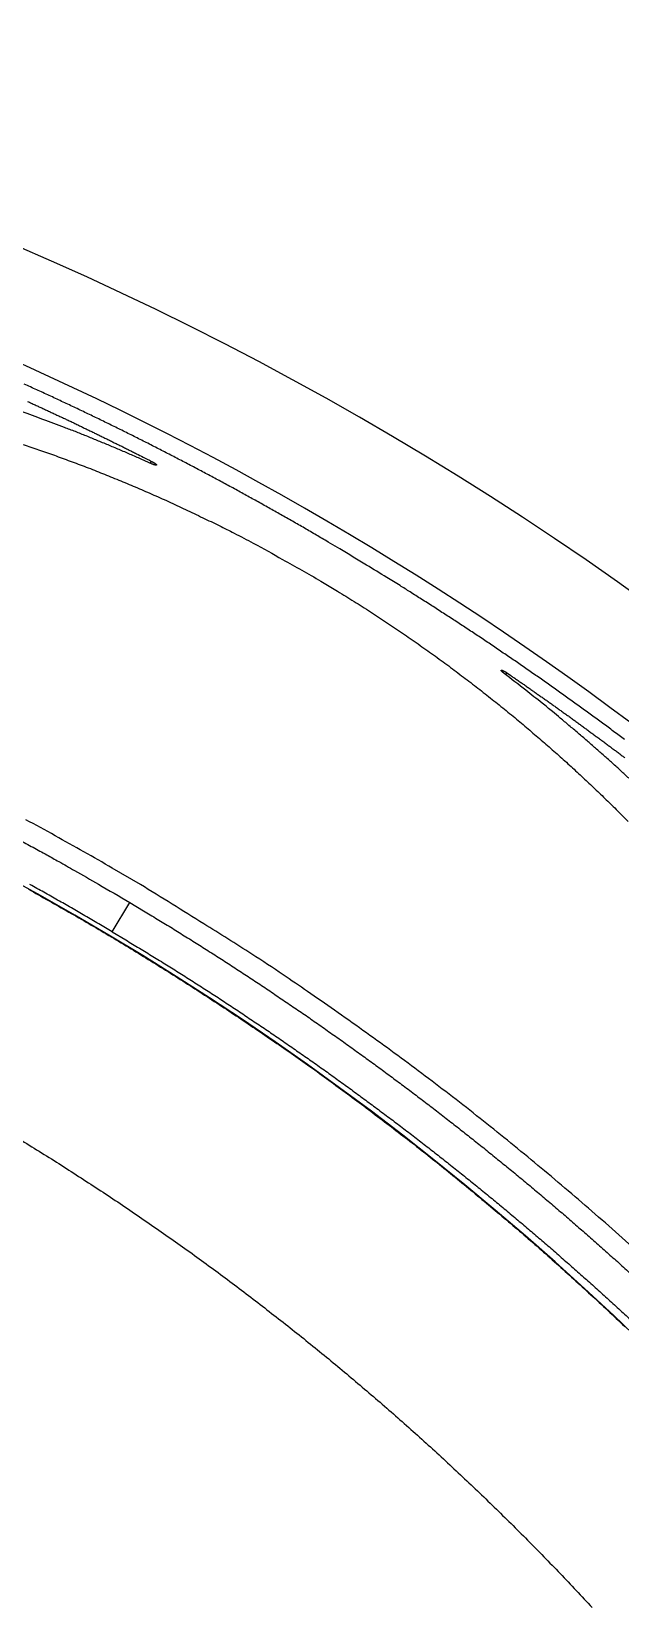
# Model space of a CAD drawing. Extents: x 938 to 1038, y 781 to 934.
# Drawn here: x 957.83 to 961.77, y 814.33 to 824.84 of the extents above; entities that cross this region are included whole.
import ezdxf

# ---------------------------------------------------------------- set-up
doc = ezdxf.new("R2010")
doc.units = 0
doc.header["$MEASUREMENT"] = 0
doc.layers.add('1', color=4, linetype='Continuous')
doc.layers.add('204', color=7, linetype='Continuous')

# ---------------------------------------------------------------- blocks, each defined once
blk = doc.blocks.new('LID')
at = {"layer": '204', "color": 4, "linetype": 'Continuous'}
for points in [[(13.019, 48.7, -0.001985), (13.154, 48.624, -0.001985), (13.289, 48.547, -0.001986), (13.424, 48.47, -0.001987), (13.557, 48.391, -0.001987), (13.69, 48.311, -0.001988), (13.822, 48.23, -0.001988), (13.954, 48.148, -0.001987), (14.085, 48.065, -0.001986), (14.215, 47.981, -0.001986), (14.345, 47.896, -0.001985), (14.474, 47.81, -0.001985), (14.602, 47.723, -0.001985), (14.73, 47.635, -0.001984), (14.857, 47.546, -0.001984), (14.983, 47.456, -0.001985), (15.109, 47.364, -0.001985), (15.233, 47.272, -0.001985), (15.357, 47.179, -0.001986), (15.48, 47.085, -0.001986), (15.603, 46.99, -0.001987), (15.725, 46.894, -0.001988), (15.846, 46.796, -0.001988), (15.966, 46.698, -0.001988), (16.085, 46.599, -0.001987), (16.204, 46.499, -0.001986), (16.322, 46.399, -0.001985), (16.439, 46.297, -0.001985), (16.555, 46.194, -0.001985), (16.67, 46.09, -0.001984), (16.784, 45.986, -0.001984), (16.898, 45.88, -0.001984), (17.011, 45.774, -0.001985)], [(12.924, 47.048, -0.002172), (13.058, 46.966, -0.002172), (13.191, 46.884, -0.002171), (13.323, 46.799, -0.00217), (13.454, 46.714, -0.002169), (13.585, 46.628, -0.002169), (13.714, 46.541, -0.002168), (13.844, 46.452, -0.002168), (13.972, 46.362, -0.002168), (14.099, 46.272, -0.002168), (14.226, 46.18, -0.002168), (14.352, 46.087, -0.002169), (14.477, 45.992, -0.002169), (14.601, 45.897, -0.00217), (14.725, 45.801, -0.002172), (14.847, 45.704, -0.002172), (14.969, 45.605, -0.002172), (15.09, 45.506, -0.002171), (15.21, 45.405, -0.00217), (15.329, 45.304, -0.002169), (15.448, 45.201, -0.002169), (15.565, 45.097, -0.002168), (15.681, 44.993, -0.002168), (15.797, 44.887, -0.002168), (15.911, 44.78, -0.002168), (16.025, 44.673, -0.002168), (16.138, 44.564, -0.002169), (16.25, 44.454, -0.002169), (16.36, 44.344, -0.00217), (16.47, 44.232, -0.002171), (16.579, 44.12, -0.002172), (16.687, 44.006, -0.002172), (16.794, 43.892, -0.002171)]]:
    blk.add_lwpolyline(points, format="xyb", dxfattribs=at)
blk.add_arc((3.626, 31.698), 19.426, 34.0896, 84.4104, dxfattribs=at)
blk = doc.blocks.new('69')
at = {"layer": '204', "color": 4, "linetype": 'Continuous'}
for p, q in [((0.483, 3.518), (0.49, 3.53)), ((1.751, 2.944), (1.753, 2.946)), ((2.861, 2.103), (2.868, 2.115)), ((0.227, 0.382), (0.344, 0.578))]:
    blk.add_line(p, q, dxfattribs=at)
for points in [[(1.751, 2.944), (1.672, 2.99, 0.001061), (1.593, 3.037, 0.001062), (1.514, 3.083, 0.001062), (1.434, 3.129, 0.001061), (1.354, 3.174, 0.00106), (1.275, 3.219, 0.00106), (1.194, 3.264, 0.00106), (1.114, 3.308, 0.001059), (1.034, 3.352, 0.001059), (0.953, 3.396, 0.001059), (0.872, 3.439, 0.001059), (0.791, 3.482, 0.001059), (0.71, 3.525, 0.001058), (0.628, 3.567, 0.001058), (0.547, 3.609, 0.001058), (0.465, 3.651, 0.001058), (0.383, 3.692, 0.001058), (0.301, 3.733, 0.001058), (0.219, 3.773, 0.001058), (0.136, 3.814, 0.001058), (0.054, 3.853, 0.001058), (-0.029, 3.893, 0.001058), (-0.112, 3.932, 0.001058), (-0.195, 3.971, 0.001058), (-0.279, 4.009, 0.001058), (-0.362, 4.047, 0.001059)], [(0.495, 3.512), (0.421, 3.545, 0.001675), (0.347, 3.577, 0.00171), (0.273, 3.609, 0.001719), (0.199, 3.64, 0.001698), (0.126, 3.67, 0.001689), (0.053, 3.7, 0.001683), (-0.02, 3.729, 0.001679), (-0.093, 3.757, 0.001669), (-0.165, 3.784, 0.001664), (-0.237, 3.811, 0.001655), (-0.308, 3.837, 0.00165), (-0.38, 3.863, 0.001641)], [(-0.37, 3.644, -0.002694), (-0.266, 3.608, -0.002716), (-0.161, 3.571, -0.002762), (-0.055, 3.532, -0.002776), (0.053, 3.492, -0.002794), (0.161, 3.449, -0.002846), (0.27, 3.405, -0.002953), (0.381, 3.359, -0.002879), (0.491, 3.311, -0.002701), (0.603, 3.262, -0.003044), (0.716, 3.209, -0.003723), (0.833, 3.153, -0.002794), (0.943, 3.1, -0.0009), (1.043, 3.05, -0.004041), (1.171, 2.983, -0.00696), (1.367, 2.874, -0.003363), (1.623, 2.729, -0.001759)], [(-0.34, 3.931, -0.000324), (-0.315, 3.92, -0.000324), (-0.289, 3.908, -0.000324), (-0.264, 3.896, -0.000324), (-0.239, 3.885, -0.000324), (-0.213, 3.873, -0.000324), (-0.188, 3.861, -0.000324), (-0.163, 3.849, -0.000324), (-0.137, 3.837, -0.000324), (-0.112, 3.826, -0.000325), (-0.087, 3.814, -0.000325), (-0.062, 3.802, -0.000325), (-0.036, 3.79, -0.000325), (-0.011, 3.778, -0.000325), (0.014, 3.766, -0.000325), (0.039, 3.753, -0.000324), (0.064, 3.741, -0.000325), (0.09, 3.729, -0.000325), (0.115, 3.717, -0.000324), (0.14, 3.705, -0.000322), (0.165, 3.692, -0.000325), (0.19, 3.68, -0.000332), (0.215, 3.668, -0.000322), (0.24, 3.655, -0.000301), (0.265, 3.643, -0.000332), (0.29, 3.631, -0.000396), (0.316, 3.618, -0.000301), (0.34, 3.606, -0.000103), (0.362, 3.595, -0.000424), (0.39, 3.581, -0.00073), (0.433, 3.559, -0.000357), (0.49, 3.53, -0.000189)], [(0.49, 3.53), (0.491, 3.53, -0.001228), (0.492, 3.529, -0.001241), (0.493, 3.528, -0.001246), (0.494, 3.528, -0.001243), (0.495, 3.527, -0.001247), (0.496, 3.527, -0.001254), (0.497, 3.526, -0.001263), (0.498, 3.526, -0.001273), (0.499, 3.525, -0.001286), (0.5, 3.525, -0.001301), (0.501, 3.524, -0.001319), (0.502, 3.524, -0.001339), (0.503, 3.523, -0.001363), (0.503, 3.523, -0.001388), (0.504, 3.522, -0.001419), (0.505, 3.521, -0.001451), (0.506, 3.521, -0.001488), (0.507, 3.52, -0.001528), (0.508, 3.52, -0.001574), (0.509, 3.519, -0.001624), (0.509, 3.519, -0.00168), (0.51, 3.518, -0.00174), (0.511, 3.518, -0.001808), (0.512, 3.517, -0.001882), (0.512, 3.517, -0.001966), (0.513, 3.516, -0.002057), (0.514, 3.516, -0.002158), (0.515, 3.515, -0.002268), (0.515, 3.515, -0.002397), (0.516, 3.514, -0.002539), (0.516, 3.514, -0.002688), (0.517, 3.513, -0.002864), (0.518, 3.513, -0.003071), (0.518, 3.512, -0.003276), (0.519, 3.512, -0.003526), (0.519, 3.511, -0.00379), (0.52, 3.511, -0.004107), (0.52, 3.511, -0.004456), (0.521, 3.51, -0.004877), (0.521, 3.51, -0.005341), (0.521, 3.509, -0.005909), (0.522, 3.509, -0.006545), (0.522, 3.509, -0.007329), (0.522, 3.508, -0.008221), (0.522, 3.508, -0.009334), (0.523, 3.508, -0.010617), (0.523, 3.507, -0.012233), (0.523, 3.507, -0.014115), (0.523, 3.507, -0.016489), (0.523, 3.506, -0.019243), (0.523, 3.506, -0.022647), (0.523, 3.506, -0.026436), (0.523, 3.506, -0.030753), (0.523, 3.505, -0.034928), (0.523, 3.505, -0.038603), (0.523, 3.505, -0.04078), (0.523, 3.505, -0.040971), (0.523, 3.505, -0.039159), (0.523, 3.505, -0.035634), (0.523, 3.505, -0.031587), (0.522, 3.504, -0.027144), (0.522, 3.504, -0.023247), (0.522, 3.504, -0.019753), (0.521, 3.504, -0.016832), (0.521, 3.504, -0.014346), (0.521, 3.504, -0.012404), (0.52, 3.504, -0.01074), (0.52, 3.504, -0.009414), (0.52, 3.504, -0.008272), (0.519, 3.504, -0.007359), (0.519, 3.504, -0.00656), (0.518, 3.504, -0.005912), (0.517, 3.504, -0.005337), (0.517, 3.504, -0.004866), (0.516, 3.505, -0.004441), (0.516, 3.505, -0.004089), (0.515, 3.505, -0.00377), (0.514, 3.505, -0.003508), (0.514, 3.505, -0.003249), (0.513, 3.505, -0.003033), (0.512, 3.506, -0.002841), (0.511, 3.506, -0.002664), (0.511, 3.506, -0.002507), (0.51, 3.506, -0.002376), (0.509, 3.507, -0.002246), (0.508, 3.507, -0.002124), (0.507, 3.507, -0.00204), (0.507, 3.507, -0.00199), (0.506, 3.508, -0.001852), (0.505, 3.508, -0.001665), (0.504, 3.508, -0.001771), (0.503, 3.509, -0.002032), (0.502, 3.509, -0.001485), (0.501, 3.51, -0.000496), (0.5, 3.51, -0.002024), (0.499, 3.51, -0.003314), (0.497, 3.511, -0.001551), (0.495, 3.512, -0.000804)], [(-0.4, 1, -0.001565), (-0.303, 0.947, -0.001188), (-0.212, 0.897, -0.000408), (-0.131, 0.852, -0.001676), (-0.026, 0.792, -0.002885), (0.134, 0.7, -0.001411), (0.344, 0.578, -0.000748)], [(0.415, 0.698), (0.227, 0.808, 0.002673), (0.037, 0.917, 0.002622), (-0.156, 1.025, 0.002611), (-0.351, 1.132, 0.002648)], [(0.227, 0.382), (0.136, 0.435, 0.001283), (0.044, 0.489, 0.001284), (-0.047, 0.542, 0.001283), (-0.139, 0.594, 0.001283), (-0.231, 0.646, 0.001283), (-0.324, 0.698, 0.001283)], [(3.656, 1.668, 0.001059), (3.583, 1.723, 0.001058), (3.509, 1.778, 0.001058), (3.435, 1.832, 0.001058), (3.361, 1.886, 0.001058), (3.286, 1.939, 0.001058), (3.212, 1.993, 0.001058), (3.137, 2.046, 0.001057), (3.062, 2.098, 0.001058), (2.986, 2.151, 0.00106), (2.911, 2.203, 0.001057), (2.835, 2.254, 0.001051), (2.759, 2.306, 0.00106), (2.683, 2.357, 0.001082), (2.606, 2.407, 0.001051), (2.53, 2.458, 0.000982), (2.453, 2.507, 0.001084), (2.376, 2.558, 0.001293), (2.296, 2.608, 0.000981), (2.221, 2.656, 0.000336), (2.153, 2.699, 0.001385), (2.065, 2.753, 0.002385), (1.929, 2.836, 0.001166), (1.751, 2.944, 0.000618)], [(1.623, 2.729), (1.735, 2.661, -0.003066), (1.845, 2.593, -0.00311), (1.955, 2.523, -0.003106), (2.063, 2.452, -0.00306), (2.169, 2.38, -0.003052), (2.274, 2.308, -0.003063), (2.377, 2.235, -0.003059), (2.479, 2.161, -0.003034), (2.578, 2.086, -0.003017), (2.675, 2.012, -0.002965), (2.77, 1.937, -0.002938), (2.864, 1.862, -0.002902), (2.955, 1.787, -0.002879), (3.043, 1.712, -0.002839), (3.13, 1.637, -0.002816), (3.215, 1.563, -0.002778), (3.298, 1.488, -0.002755), (3.379, 1.413, -0.002715), (3.457, 1.339, -0.002696), (3.534, 1.265, -0.002661), (3.609, 1.192, -0.002636), (3.681, 1.119, -0.002594)], [(2.85, 2.111), (2.849, 2.112, -0.001345), (2.848, 2.112, -0.00138), (2.848, 2.113, -0.001412), (2.847, 2.114, -0.001441), (2.846, 2.114, -0.001477), (2.845, 2.115, -0.001516), (2.844, 2.116, -0.001561), (2.844, 2.116, -0.001609), (2.843, 2.117, -0.001664), (2.842, 2.118, -0.001722), (2.841, 2.118, -0.001789), (2.841, 2.119, -0.001861), (2.84, 2.119, -0.001944), (2.839, 2.12, -0.002032), (2.839, 2.121, -0.002134), (2.838, 2.121, -0.002244), (2.837, 2.122, -0.002369), (2.837, 2.122, -0.002504), (2.836, 2.123, -0.002664), (2.836, 2.123, -0.00284), (2.835, 2.124, -0.003032), (2.835, 2.124, -0.003249), (2.834, 2.125, -0.003508), (2.834, 2.125, -0.00377), (2.833, 2.126, -0.004089), (2.833, 2.126, -0.004441), (2.833, 2.127, -0.004866), (2.832, 2.127, -0.005337), (2.832, 2.128, -0.005912), (2.832, 2.128, -0.00656), (2.832, 2.129, -0.007359), (2.831, 2.129, -0.008272), (2.831, 2.129, -0.009414), (2.831, 2.13, -0.01074), (2.831, 2.13, -0.012404), (2.831, 2.13, -0.014346), (2.831, 2.131, -0.016832), (2.831, 2.131, -0.019753), (2.83, 2.131, -0.023247), (2.83, 2.131, -0.027144), (2.83, 2.132, -0.031587), (2.831, 2.132, -0.035634), (2.831, 2.132, -0.039159), (2.831, 2.132, -0.040971), (2.831, 2.132, -0.04078), (2.831, 2.133, -0.038603), (2.831, 2.133, -0.034928), (2.831, 2.133, -0.030753), (2.832, 2.133, -0.026436), (2.832, 2.133, -0.022647), (2.832, 2.133, -0.019243), (2.832, 2.133, -0.016489), (2.833, 2.133, -0.014115), (2.833, 2.133, -0.012233), (2.834, 2.133, -0.010617), (2.834, 2.133, -0.009334), (2.834, 2.133, -0.008221), (2.835, 2.133, -0.007329), (2.835, 2.133, -0.006545), (2.836, 2.132, -0.005909), (2.836, 2.132, -0.005341), (2.837, 2.132, -0.004877), (2.837, 2.132, -0.004456), (2.838, 2.132, -0.004107), (2.839, 2.132, -0.00379), (2.839, 2.131, -0.003526), (2.84, 2.131, -0.003276), (2.841, 2.131, -0.003071), (2.841, 2.13, -0.002864), (2.842, 2.13, -0.002688), (2.843, 2.13, -0.002539), (2.844, 2.13, -0.002397), (2.844, 2.129, -0.002268), (2.845, 2.129, -0.002158), (2.846, 2.128, -0.002057), (2.847, 2.128, -0.001966), (2.848, 2.128, -0.001882), (2.848, 2.127, -0.001808), (2.849, 2.127, -0.00174), (2.85, 2.126, -0.001679), (2.851, 2.126, -0.001623), (2.852, 2.125, -0.001573), (2.853, 2.125, -0.001528), (2.854, 2.124, -0.00149), (2.854, 2.124, -0.001449), (2.855, 2.123, -0.001408), (2.856, 2.123, -0.00139), (2.857, 2.122, -0.001391), (2.858, 2.122, -0.001327), (2.859, 2.121, -0.00122), (2.86, 2.121, -0.00133), (2.861, 2.12, -0.001569), (2.862, 2.119, -0.001172), (2.863, 2.119, -0.00039), (2.864, 2.118, -0.001646), (2.865, 2.117, -0.002809), (2.866, 2.116, -0.001355), (2.868, 2.115, -0.000711)], [(3.686, 1.409, 0.001612), (3.631, 1.459, 0.001632), (3.576, 1.51, 0.001677), (3.519, 1.56, 0.001629), (3.462, 1.61, 0.00152), (3.405, 1.66, 0.001697), (3.346, 1.711, 0.002055), (3.284, 1.763, 0.001537), (3.226, 1.812, 0.000473), (3.174, 1.856, 0.00223), (3.104, 1.912, 0.003868), (2.995, 1.998, 0.001857), (2.85, 2.111, 0.000967)], [(2.868, 2.115), (2.892, 2.099, -0.000324), (2.915, 2.083, -0.000325), (2.938, 2.067, -0.000325), (2.961, 2.051, -0.000325), (2.983, 2.036, -0.000325), (3.006, 2.02, -0.000325), (3.029, 2.004, -0.000325), (3.052, 1.987, -0.000325), (3.075, 1.971, -0.000325), (3.098, 1.955, -0.000325), (3.121, 1.939, -0.000325), (3.144, 1.923, -0.000325), (3.166, 1.907, -0.000325), (3.189, 1.891, -0.000325), (3.212, 1.874, -0.000325), (3.235, 1.858, -0.000325), (3.257, 1.842, -0.000325), (3.28, 1.826, -0.000325), (3.303, 1.809, -0.000325), (3.325, 1.793, -0.000325), (3.348, 1.776, -0.000324), (3.37, 1.76, -0.000324), (3.393, 1.743, -0.000325), (3.415, 1.727, -0.000325), (3.438, 1.71, -0.000324), (3.46, 1.694, -0.000322), (3.483, 1.677, -0.000325), (3.505, 1.661, -0.000332), (3.528, 1.644, -0.000322), (3.55, 1.627, -0.000301), (3.572, 1.611, -0.000332), (3.595, 1.594, -0.000396), (3.618, 1.577, -0.0003), (3.64, 1.56, -0.000103), (3.659, 1.546, -0.000424)], [(3.729, -1.747, 0.002874), (3.55, -1.587, 0.002864), (3.37, -1.43, 0.00285), (3.189, -1.276, 0.002832), (3.008, -1.125, 0.002798), (2.826, -0.977, 0.002808), (2.643, -0.831, 0.00284), (2.459, -0.688, 0.002755), (2.275, -0.549, 0.00257), (2.092, -0.413, 0.002801), (1.905, -0.278, 0.003283), (1.714, -0.143, 0.002523), (1.534, -0.018, 0.000951), (1.371, 0.094, 0.003455), (1.162, 0.232, 0.005878), (0.839, 0.435, 0.00292), (0.415, 0.698, 0.001573)], [(0.344, 0.578), (0.435, 0.523, -0.001284), (0.527, 0.467, -0.001284), (0.618, 0.412, -0.001284), (0.709, 0.355, -0.001283), (0.799, 0.299, -0.001283), (0.89, 0.241, -0.001283), (0.98, 0.184, -0.001283), (1.069, 0.125, -0.001283), (1.159, 0.067, -0.001283), (1.248, 0.008, -0.001283), (1.336, -0.052, -0.001283), (1.425, -0.112, -0.001283), (1.513, -0.172, -0.001283), (1.601, -0.233, -0.001283), (1.688, -0.295, -0.001284), (1.776, -0.356, -0.001284), (1.862, -0.419, -0.001284), (1.949, -0.481, -0.001284), (2.035, -0.544, -0.001284), (2.121, -0.608, -0.001284), (2.207, -0.672, -0.001283), (2.292, -0.737, -0.001283), (2.377, -0.801, -0.001283), (2.461, -0.867, -0.001283), (2.546, -0.933, -0.001283), (2.629, -0.999, -0.001283), (2.713, -1.065, -0.001282), (2.796, -1.133, -0.001282), (2.879, -1.2, -0.001282), (2.962, -1.268, -0.001283), (3.044, -1.336, -0.001283), (3.125, -1.405, -0.001283), (3.207, -1.474, -0.001283), (3.288, -1.544, -0.001283), (3.369, -1.614, -0.001283), (3.449, -1.684, -0.001283), (3.529, -1.755, -0.001283), (3.608, -1.826, -0.001283), (3.688, -1.898, -0.001282)], [(0.227, 0.382), (0.318, 0.327, -0.001283), (0.408, 0.272, -0.001284), (0.499, 0.217, -0.001283), (0.589, 0.161, -0.001283), (0.678, 0.105, -0.001283), (0.768, 0.048, -0.001283), (0.857, -0.009, -0.001283), (0.946, -0.066, -0.001282), (1.034, -0.124, -0.001282), (1.122, -0.183, -0.001282), (1.21, -0.242, -0.001282), (1.298, -0.301, -0.001282), (1.385, -0.361, -0.001283), (1.472, -0.422, -0.001283), (1.559, -0.482, -0.001283), (1.645, -0.543, -0.001283), (1.731, -0.605, -0.001283), (1.817, -0.667, -0.001284), (1.902, -0.73, -0.001284), (1.987, -0.793, -0.001283), (2.072, -0.856, -0.001283), (2.157, -0.92, -0.001283), (2.241, -0.984, -0.001282), (2.324, -1.049, -0.001282), (2.408, -1.114, -0.001282), (2.491, -1.18, -0.001282), (2.574, -1.246, -0.001282), (2.656, -1.312, -0.001282), (2.738, -1.379, -0.001282), (2.82, -1.446, -0.001282), (2.901, -1.514, -0.001282), (2.982, -1.582, -0.001282), (3.063, -1.651, -0.001282), (3.143, -1.719, -0.001282), (3.223, -1.789, -0.001283), (3.302, -1.859, -0.001283), (3.382, -1.929, -0.001282), (3.46, -1.999, -0.001282), (3.539, -2.07, -0.001282), (3.617, -2.142, -0.001282), (3.695, -2.213, -0.001281)]]:
    blk.add_lwpolyline(points, format="xyb", dxfattribs=at)
blk = doc.blocks.new('VISTA')
at = {"layer": '1', "color": 3}
for centre, radius, start, end in [((30.771, 15.432), 14.998, 90.3747, 141.698), ((11.181, 3.606), 22.015, 33.3411, 76.2384), ((11.181, 3.606), 21.304, 44.1723, 74.2861)]:
    blk.add_arc(centre, radius, start, end, dxfattribs=at)
at = {"layer": '1'}
blk.add_blockref('69', (20.266, 18.869), dxfattribs=at)
at = {"layer": '1', "color": 3}
blk.add_blockref('LID', (6.912, -29.164), dxfattribs=at)

msp = doc.modelspace()

# ---------------------------------------------------------------- block references
at = {"layer": '1'}
msp.add_blockref('VISTA', (937.877, 799.564), dxfattribs=at)

doc.saveas('drawing.dxf')
